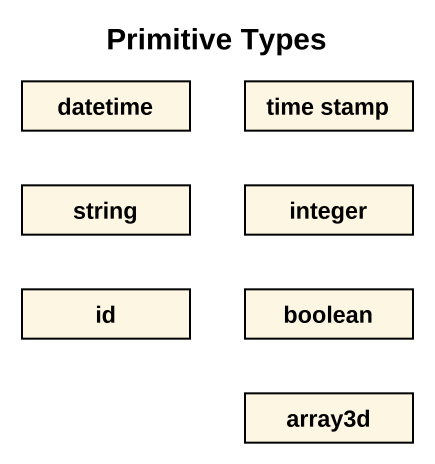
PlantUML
@startuml
title Primitive Types
hide circle
hide empty members
class datetime
class "time stamp" as time_stamp
class string
class integer
class id
class boolean
class array3d
@enduml
